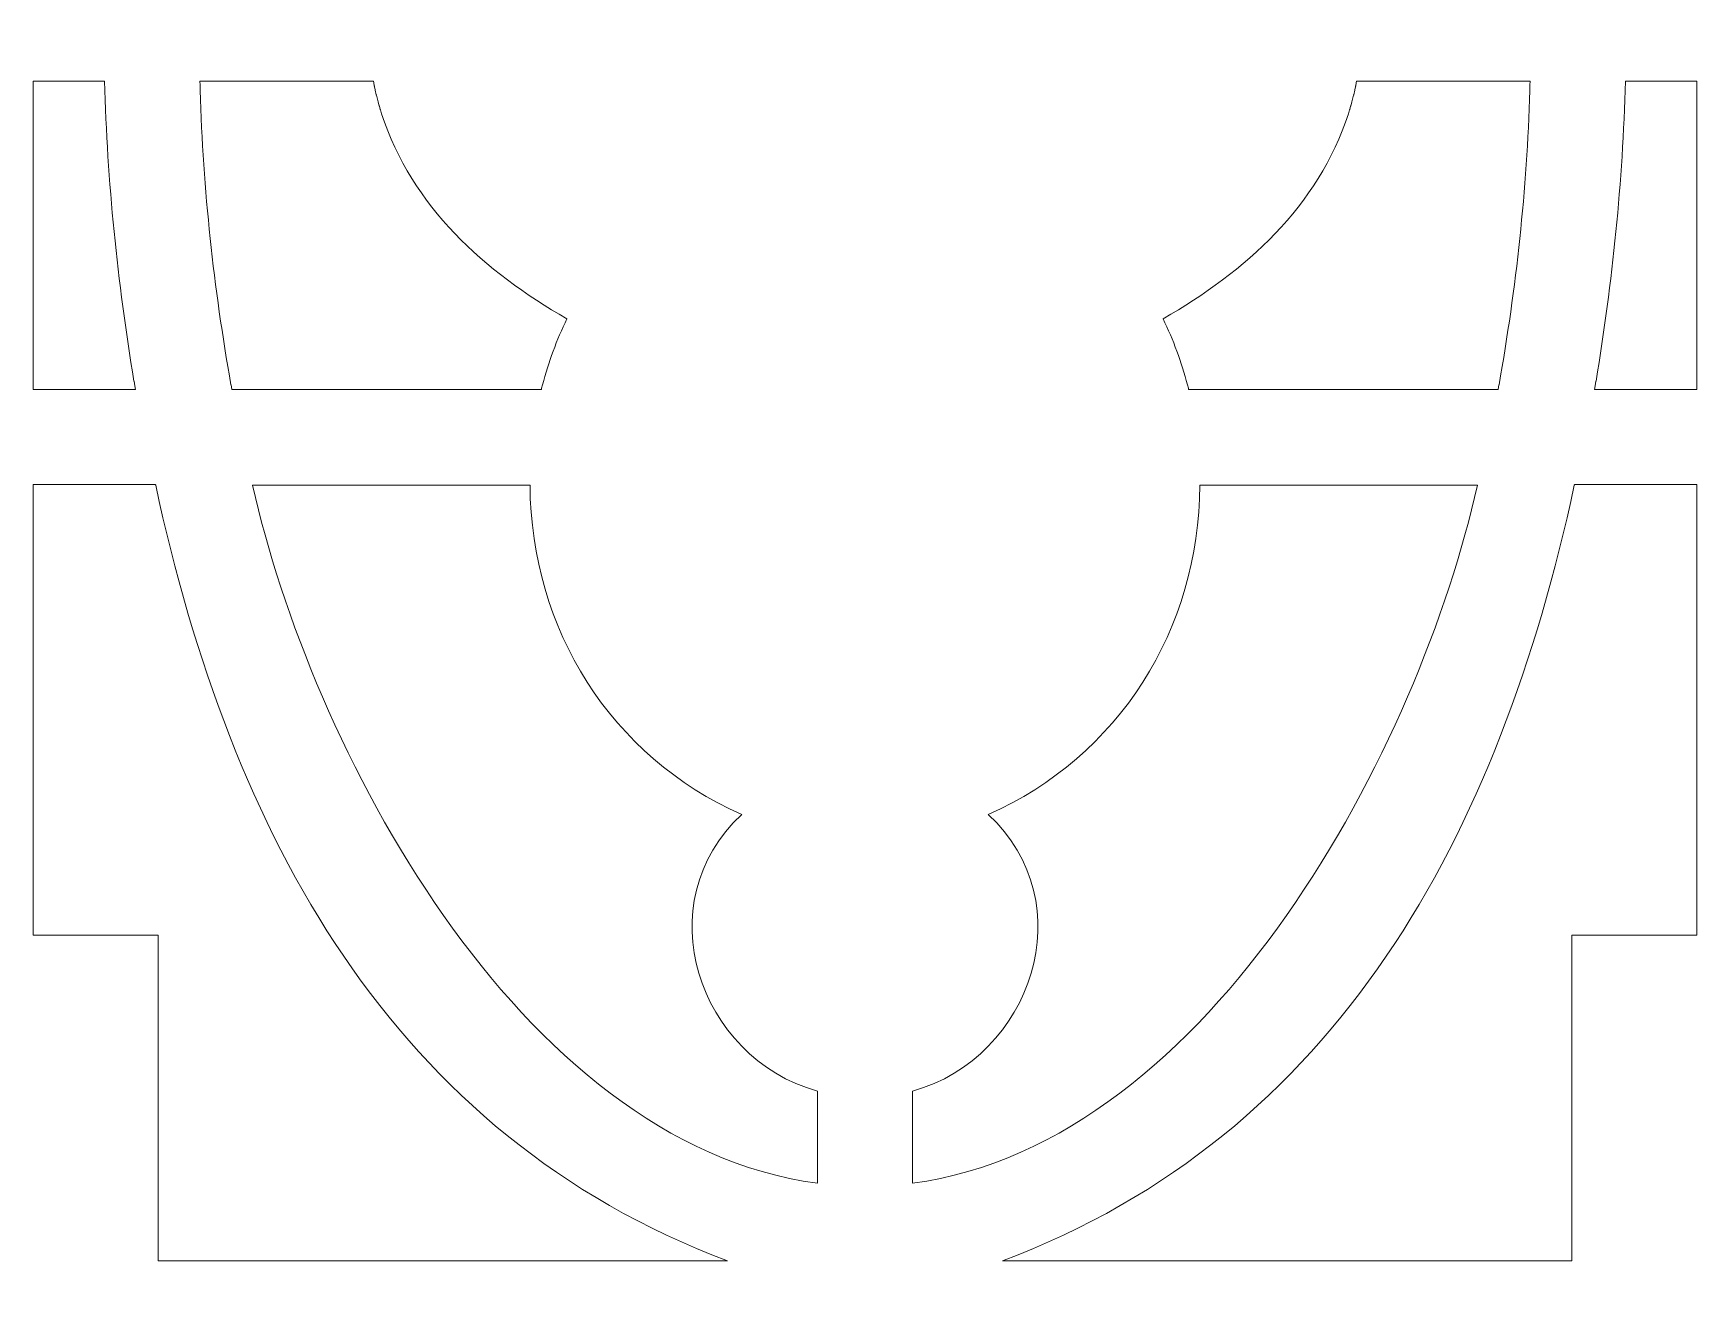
# Model space of a CAD drawing. Header units: centimetres. Extents: x -14.5 to -8.2, y -2.9 to 9.
# Drawn here: x -13.342 to -11.376, y 3.063 to 4.571 of the extents above; entities that cross this region are included whole.
import ezdxf

# ---------------------------------------------------------------- set-up
doc = ezdxf.new("R2010")
doc.units = ezdxf.units.CM
doc.header["$MEASUREMENT"] = 0
doc.layers.add('layer 1', color=7, linetype='Continuous')

msp = doc.modelspace()

# ---------------------------------------------------------------- linework, layer by layer
at = {"layer": 'layer 1', "color": 250, "lineweight": 9}
for points, knots in [([(-14.45908, 9.00076), (-14.45908, 9.00076), (-14.34683, 9.00076), (-14.34683, 9.00076), (-14.34683, 9.00076), (-14.34683, 9.00076), (-8.2929, 9.00076), (-8.2929, 9.00076), (-8.2929, 9.00076), (-8.2929, 9.00076), (-8.18065, 9.00076), (-8.18065, 9.00076), (-8.18065, 9.00076), (-8.18065, 9.00076), (-8.18065, 8.88851), (-8.18065, 8.88851), (-8.18065, 8.88851), (-8.18065, 8.88851), (-8.18065, -2.76204), (-8.18065, -2.76204), (-8.18065, -2.76204), (-8.18065, -2.76204), (-8.18065, -2.87429), (-8.18065, -2.87429), (-8.18065, -2.87429), (-8.18065, -2.87429), (-8.2929, -2.87429), (-8.2929, -2.87429), (-8.2929, -2.87429), (-8.2929, -2.87429), (-14.34683, -2.87429), (-14.34683, -2.87429), (-14.34683, -2.87429), (-14.34683, -2.87429), (-14.45908, -2.87429), (-14.45908, -2.87429), (-14.45908, -2.87429), (-14.45908, -2.87429), (-14.45908, -2.76204), (-14.45908, -2.76204), (-14.45908, -2.76204), (-14.45908, -2.76204), (-14.45908, 8.88851), (-14.45908, 8.88851), (-14.45908, 8.88851), (-14.45908, 8.88851), (-14.45908, 9.00076), (-14.45908, 9.00076)], [0, 0, 0, 0, 0.0769231, 0.0769231, 0.0769231, 0.0769231, 0.1538462, 0.1538462, 0.1538462, 0.1538462, 0.2307692, 0.2307692, 0.2307692, 0.2307692, 0.3076923, 0.3076923, 0.3076923, 0.3076923, 0.3846154, 0.3846154, 0.3846154, 0.3846154, 0.4615385, 0.4615385, 0.4615385, 0.4615385, 0.5384615, 0.5384615, 0.5384615, 0.5384615, 0.6153846, 0.6153846, 0.6153846, 0.6153846, 0.6923077, 0.6923077, 0.6923077, 0.6923077, 0.7692308, 0.7692308, 0.7692308, 0.7692308, 0.8461538, 0.8461538, 0.8461538, 0.8461538, 1, 1, 1, 1]), ([(-13.34149, 4.1497), (-13.34149, 4.1497), (-13.34149, 4.15394), (-13.34149, 4.15394), (-13.34149, 4.15394), (-13.34149, 4.15394), (-13.34149, 4.1706), (-13.34149, 4.1706), (-13.34149, 4.1706), (-13.34149, 4.1706), (-13.34149, 4.18728), (-13.34149, 4.18728), (-13.34149, 4.18728), (-13.34149, 4.18728), (-13.34149, 4.20394), (-13.34149, 4.20394), (-13.34149, 4.20394), (-13.34149, 4.20394), (-13.34149, 4.22062), (-13.34149, 4.22062), (-13.34149, 4.22062), (-13.34149, 4.22062), (-13.34149, 4.23728), (-13.34149, 4.23728), (-13.34149, 4.23728), (-13.34149, 4.23728), (-13.34149, 4.25395), (-13.34149, 4.25395), (-13.34149, 4.25395), (-13.34149, 4.25395), (-13.34149, 4.27062), (-13.34149, 4.27062), (-13.34149, 4.27062), (-13.34149, 4.27062), (-13.34149, 4.28729), (-13.34149, 4.28729), (-13.34149, 4.28729), (-13.34149, 4.28729), (-13.34149, 4.30396), (-13.34149, 4.30396), (-13.34149, 4.30396), (-13.34149, 4.30396), (-13.34149, 4.32063), (-13.34149, 4.32063), (-13.34149, 4.32063), (-13.34149, 4.32063), (-13.34149, 4.3373), (-13.34149, 4.3373), (-13.34149, 4.3373), (-13.34149, 4.3373), (-13.34149, 4.35396), (-13.34149, 4.35396), (-13.34149, 4.35396), (-13.34149, 4.35396), (-13.34149, 4.37063), (-13.34149, 4.37063), (-13.34149, 4.37063), (-13.34149, 4.37063), (-13.34149, 4.3873), (-13.34149, 4.3873), (-13.34149, 4.3873), (-13.34149, 4.3873), (-13.34149, 4.40397), (-13.34149, 4.40397), (-13.34149, 4.40397), (-13.34149, 4.40397), (-13.34149, 4.42064), (-13.34149, 4.42064), (-13.34149, 4.42064), (-13.34149, 4.42064), (-13.34149, 4.4373), (-13.34149, 4.4373), (-13.34149, 4.4373), (-13.34149, 4.4373), (-13.34149, 4.45397), (-13.34149, 4.45397), (-13.34149, 4.45397), (-13.34149, 4.45397), (-13.34149, 4.47064), (-13.34149, 4.47064), (-13.34149, 4.47064), (-13.34149, 4.47064), (-13.34149, 4.48731), (-13.34149, 4.48731), (-13.34149, 4.48731), (-13.34149, 4.48731), (-13.34149, 4.50398), (-13.34149, 4.50398), (-13.34149, 4.50398), (-13.34149, 4.50398), (-13.34149, 4.51402), (-13.34149, 4.51402), (-13.34149, 4.51402), (-13.34149, 4.51402), (-13.25719, 4.51402), (-13.25719, 4.51402), (-13.25719, 4.51402), (-13.25719, 4.51402), (-13.25719, 4.51402), (-13.25719, 4.51402), (-13.25719, 4.51402), (-13.25426, 4.39543), (-13.24196, 4.27671), (-13.22253, 4.15961), (-13.22253, 4.15961), (-13.22253, 4.15961), (-13.22252, 4.15961), (-13.22252, 4.15961), (-13.22252, 4.15961), (-13.22252, 4.15961), (-13.22251, 4.15961), (-13.22251, 4.15961), (-13.22251, 4.15961), (-13.22251, 4.15961), (-13.22249, 4.15961), (-13.22249, 4.15961), (-13.22249, 4.15961), (-13.22249, 4.15961), (-13.22155, 4.15414), (-13.22155, 4.15414), (-13.22155, 4.15414), (-13.22155, 4.15414), (-13.22154, 4.15414), (-13.22154, 4.15414), (-13.22154, 4.15414), (-13.22154, 4.15414), (-13.22153, 4.15414), (-13.22153, 4.15414), (-13.22153, 4.15414), (-13.22153, 4.15414), (-13.22152, 4.15414), (-13.22152, 4.15414), (-13.22152, 4.15414), (-13.22152, 4.15414), (-13.22077, 4.1497), (-13.22077, 4.1497), (-13.22077, 4.1497), (-13.22077, 4.1497), (-13.34149, 4.1497), (-13.34149, 4.1497)], [0, 0, 0, 0, 0.0277778, 0.0277778, 0.0277778, 0.0277778, 0.0555556, 0.0555556, 0.0555556, 0.0555556, 0.0833333, 0.0833333, 0.0833333, 0.0833333, 0.1111111, 0.1111111, 0.1111111, 0.1111111, 0.1388889, 0.1388889, 0.1388889, 0.1388889, 0.1666667, 0.1666667, 0.1666667, 0.1666667, 0.1944444, 0.1944444, 0.1944444, 0.1944444, 0.2222222, 0.2222222, 0.2222222, 0.2222222, 0.25, 0.25, 0.25, 0.25, 0.2777778, 0.2777778, 0.2777778, 0.2777778, 0.3055556, 0.3055556, 0.3055556, 0.3055556, 0.3333333, 0.3333333, 0.3333333, 0.3333333, 0.3611111, 0.3611111, 0.3611111, 0.3611111, 0.3888889, 0.3888889, 0.3888889, 0.3888889, 0.4166667, 0.4166667, 0.4166667, 0.4166667, 0.4444444, 0.4444444, 0.4444444, 0.4444444, 0.4722222, 0.4722222, 0.4722222, 0.4722222, 0.5, 0.5, 0.5, 0.5, 0.5277778, 0.5277778, 0.5277778, 0.5277778, 0.5555556, 0.5555556, 0.5555556, 0.5555556, 0.5833333, 0.5833333, 0.5833333, 0.5833333, 0.6111111, 0.6111111, 0.6111111, 0.6111111, 0.6388889, 0.6388889, 0.6388889, 0.6388889, 0.6666667, 0.6666667, 0.6666667, 0.6666667, 0.6944444, 0.6944444, 0.6944444, 0.6944444, 0.7222222, 0.7222222, 0.7222222, 0.7222222, 0.75, 0.75, 0.75, 0.75, 0.7777778, 0.7777778, 0.7777778, 0.7777778, 0.8055556, 0.8055556, 0.8055556, 0.8055556, 0.8333333, 0.8333333, 0.8333333, 0.8333333, 0.8611111, 0.8611111, 0.8611111, 0.8611111, 0.8888889, 0.8888889, 0.8888889, 0.8888889, 0.9166667, 0.9166667, 0.9166667, 0.9166667, 0.9444444, 0.9444444, 0.9444444, 0.9444444, 1, 1, 1, 1]), ([(-12.71104, 4.23325), (-12.80802, 4.2889), (-12.89442, 4.36564), (-12.92997, 4.47562), (-12.92997, 4.47562), (-12.92997, 4.47562), (-12.92999, 4.47562), (-12.92999, 4.47562), (-12.92999, 4.47562), (-12.92999, 4.47562), (-12.93038, 4.47687), (-12.93038, 4.47687), (-12.93038, 4.47687), (-12.93038, 4.47687), (-12.93039, 4.47687), (-12.93039, 4.47687), (-12.93039, 4.47687), (-12.93039, 4.47687), (-12.93134, 4.47999), (-12.93134, 4.47999), (-12.93134, 4.47999), (-12.93134, 4.47999), (-12.93135, 4.47999), (-12.93135, 4.47999), (-12.93135, 4.47999), (-12.93135, 4.47999), (-12.93152, 4.48058), (-12.93152, 4.48058), (-12.93152, 4.48058), (-12.93152, 4.48058), (-12.93153, 4.48058), (-12.93153, 4.48058), (-12.93153, 4.48058), (-12.93153, 4.48058), (-12.93154, 4.48065), (-12.93154, 4.48065), (-12.93154, 4.48065), (-12.93154, 4.48065), (-12.93155, 4.48065), (-12.93155, 4.48065), (-12.93155, 4.48065), (-12.93155, 4.48065), (-12.93263, 4.48438), (-12.93263, 4.48438), (-12.93263, 4.48438), (-12.93263, 4.48438), (-12.93264, 4.48438), (-12.93264, 4.48438), (-12.93264, 4.48438), (-12.93264, 4.48438), (-12.93279, 4.48492), (-12.93279, 4.48492), (-12.93279, 4.48492), (-12.93279, 4.48492), (-12.9328, 4.48492), (-12.9328, 4.48492), (-12.9328, 4.48492), (-12.9328, 4.48492), (-12.93394, 4.48906), (-12.93394, 4.48906), (-12.93394, 4.48906), (-12.93394, 4.48906), (-12.93396, 4.48906), (-12.93396, 4.48906), (-12.93396, 4.48906), (-12.93396, 4.48906), (-12.93407, 4.48955), (-12.93407, 4.48955), (-12.93407, 4.48955), (-12.93407, 4.48955), (-12.93408, 4.48955), (-12.93408, 4.48955), (-12.93408, 4.48955), (-12.93408, 4.48955), (-12.9353, 4.49424), (-12.9353, 4.49424), (-12.9353, 4.49424), (-12.9353, 4.49424), (-12.93531, 4.49424), (-12.93531, 4.49424), (-12.93531, 4.49424), (-12.93531, 4.49424), (-12.93532, 4.49432), (-12.93532, 4.49432), (-12.93532, 4.49432), (-12.93532, 4.49432), (-12.93533, 4.49432), (-12.93533, 4.49432), (-12.93533, 4.49432), (-12.93533, 4.49432), (-12.93608, 4.4974), (-12.93608, 4.4974), (-12.93608, 4.4974), (-12.93608, 4.4974), (-12.93611, 4.4974), (-12.93611, 4.4974), (-12.93611, 4.4974), (-12.93611, 4.4974), (-12.93622, 4.49798), (-12.93622, 4.49798), (-12.93622, 4.49798), (-12.93622, 4.49798), (-12.93623, 4.49798), (-12.93623, 4.49798), (-12.93623, 4.49798), (-12.93623, 4.49798), (-12.93746, 4.50329), (-12.93746, 4.50329), (-12.93746, 4.50329), (-12.93746, 4.50329), (-12.93747, 4.50329), (-12.93747, 4.50329), (-12.93747, 4.50329), (-12.93747, 4.50329), (-12.93759, 4.50387), (-12.93759, 4.50387), (-12.93759, 4.50387), (-12.93759, 4.50387), (-12.93761, 4.50387), (-12.93761, 4.50387), (-12.93761, 4.50387), (-12.93761, 4.50387), (-12.93833, 4.50739), (-12.93833, 4.50739), (-12.93833, 4.50739), (-12.93833, 4.50739), (-12.93835, 4.50739), (-12.93835, 4.50739), (-12.93835, 4.50739), (-12.93835, 4.50739), (-12.93845, 4.50796), (-12.93845, 4.50796), (-12.93845, 4.50796), (-12.93845, 4.50796), (-12.93846, 4.50796), (-12.93846, 4.50796), (-12.93846, 4.50796), (-12.93846, 4.50796), (-12.9386, 4.50864), (-12.9386, 4.50864), (-12.9386, 4.50864), (-12.9386, 4.50864), (-12.93861, 4.50864), (-12.93861, 4.50864), (-12.93861, 4.50864), (-12.93861, 4.50864), (-12.93927, 4.51209), (-12.93927, 4.51209), (-12.93927, 4.51209), (-12.93927, 4.51209), (-12.93928, 4.51209), (-12.93928, 4.51209), (-12.93928, 4.51209), (-12.93928, 4.51209), (-12.93966, 4.51402), (-12.93966, 4.51402), (-12.93966, 4.51402), (-12.93966, 4.51402), (-12.93967, 4.51402), (-12.93967, 4.51402), (-12.93967, 4.51402), (-12.93967, 4.51402), (-12.93968, 4.51402), (-12.93968, 4.51402), (-12.93968, 4.51402), (-12.93968, 4.51402), (-13.14459, 4.51402), (-13.14459, 4.51402), (-13.14459, 4.51402), (-13.14459, 4.51402), (-13.14446, 4.50912), (-13.14446, 4.50912), (-13.14446, 4.50912), (-13.14446, 4.50912), (-13.14446, 4.50912), (-13.14446, 4.50912), (-13.14446, 4.50912), (-13.14446, 4.50912), (-13.14444, 4.50912), (-13.14444, 4.50912), (-13.14444, 4.50912), (-13.14444, 4.50912), (-13.14444, 4.5091), (-13.14444, 4.5091), (-13.14444, 4.5091), (-13.14444, 4.5091), (-13.14431, 4.50317), (-13.14431, 4.50317), (-13.14431, 4.50317), (-13.14431, 4.50317), (-13.1443, 4.50317), (-13.1443, 4.50317), (-13.1443, 4.50317), (-13.1443, 4.50317), (-13.14429, 4.50317), (-13.14429, 4.50317), (-13.14429, 4.50317), (-13.14429, 4.50317), (-13.14429, 4.50315), (-13.14429, 4.50315), (-13.14429, 4.50315), (-13.14096, 4.38625), (-13.12824, 4.26959), (-13.10791, 4.15515), (-13.10791, 4.15515), (-13.10791, 4.15515), (-13.1079, 4.15515), (-13.1079, 4.15515), (-13.1079, 4.15515), (-13.1079, 4.15515), (-13.1079, 4.15515), (-13.1079, 4.15515), (-13.1079, 4.15515), (-13.1079, 4.15515), (-13.10788, 4.15515), (-13.10788, 4.15515), (-13.10788, 4.15515), (-13.10788, 4.15515), (-13.10693, 4.1497), (-13.10693, 4.1497), (-13.10693, 4.1497), (-13.10693, 4.1497), (-13.10691, 4.1497), (-13.10691, 4.1497), (-13.10691, 4.1497), (-13.10691, 4.1497), (-13.1069, 4.1497), (-13.1069, 4.1497), (-13.1069, 4.1497), (-13.1069, 4.1497), (-13.10689, 4.1497), (-13.10689, 4.1497), (-13.10689, 4.1497), (-13.10689, 4.1497), (-12.74124, 4.1497), (-12.74124, 4.1497), (-12.74124, 4.1497), (-12.74124, 4.1497), (-12.74123, 4.1497), (-12.74123, 4.1497), (-12.74123, 4.1497), (-12.74123, 4.1497), (-12.74087, 4.15108), (-12.74087, 4.15108), (-12.74087, 4.15108), (-12.74087, 4.15108), (-12.74085, 4.15108), (-12.74085, 4.15108), (-12.74085, 4.15108), (-12.74085, 4.15108), (-12.74053, 4.15245), (-12.74053, 4.15245), (-12.74053, 4.15245), (-12.74053, 4.15245), (-12.74052, 4.15245), (-12.74052, 4.15245), (-12.74052, 4.15245), (-12.74052, 4.15245), (-12.74017, 4.15383), (-12.74017, 4.15383), (-12.74017, 4.15383), (-12.74017, 4.15383), (-12.74015, 4.15383), (-12.74015, 4.15383), (-12.74015, 4.15383), (-12.74015, 4.15383), (-12.73982, 4.15517), (-12.73982, 4.15517), (-12.73982, 4.15517), (-12.73982, 4.15517), (-12.73981, 4.15517), (-12.73981, 4.15517), (-12.73981, 4.15517), (-12.73285, 4.18193), (-12.72303, 4.20826), (-12.71104, 4.23325)], [0, 0, 0, 0, 0.0142857, 0.0142857, 0.0142857, 0.0142857, 0.0285714, 0.0285714, 0.0285714, 0.0285714, 0.0428571, 0.0428571, 0.0428571, 0.0428571, 0.0571429, 0.0571429, 0.0571429, 0.0571429, 0.0714286, 0.0714286, 0.0714286, 0.0714286, 0.0857143, 0.0857143, 0.0857143, 0.0857143, 0.1, 0.1, 0.1, 0.1, 0.1142857, 0.1142857, 0.1142857, 0.1142857, 0.1285714, 0.1285714, 0.1285714, 0.1285714, 0.1428571, 0.1428571, 0.1428571, 0.1428571, 0.1571429, 0.1571429, 0.1571429, 0.1571429, 0.1714286, 0.1714286, 0.1714286, 0.1714286, 0.1857143, 0.1857143, 0.1857143, 0.1857143, 0.2, 0.2, 0.2, 0.2, 0.2142857, 0.2142857, 0.2142857, 0.2142857, 0.2285714, 0.2285714, 0.2285714, 0.2285714, 0.2428571, 0.2428571, 0.2428571, 0.2428571, 0.2571429, 0.2571429, 0.2571429, 0.2571429, 0.2714286, 0.2714286, 0.2714286, 0.2714286, 0.2857143, 0.2857143, 0.2857143, 0.2857143, 0.3, 0.3, 0.3, 0.3, 0.3142857, 0.3142857, 0.3142857, 0.3142857, 0.3285714, 0.3285714, 0.3285714, 0.3285714, 0.3428571, 0.3428571, 0.3428571, 0.3428571, 0.3571429, 0.3571429, 0.3571429, 0.3571429, 0.3714286, 0.3714286, 0.3714286, 0.3714286, 0.3857143, 0.3857143, 0.3857143, 0.3857143, 0.4, 0.4, 0.4, 0.4, 0.4142857, 0.4142857, 0.4142857, 0.4142857, 0.4285714, 0.4285714, 0.4285714, 0.4285714, 0.4428571, 0.4428571, 0.4428571, 0.4428571, 0.4571429, 0.4571429, 0.4571429, 0.4571429, 0.4714286, 0.4714286, 0.4714286, 0.4714286, 0.4857143, 0.4857143, 0.4857143, 0.4857143, 0.5, 0.5, 0.5, 0.5, 0.5142857, 0.5142857, 0.5142857, 0.5142857, 0.5285714, 0.5285714, 0.5285714, 0.5285714, 0.5428571, 0.5428571, 0.5428571, 0.5428571, 0.5571429, 0.5571429, 0.5571429, 0.5571429, 0.5714286, 0.5714286, 0.5714286, 0.5714286, 0.5857143, 0.5857143, 0.5857143, 0.5857143, 0.6, 0.6, 0.6, 0.6, 0.6142857, 0.6142857, 0.6142857, 0.6142857, 0.6285714, 0.6285714, 0.6285714, 0.6285714, 0.6428571, 0.6428571, 0.6428571, 0.6428571, 0.6571429, 0.6571429, 0.6571429, 0.6571429, 0.6714286, 0.6714286, 0.6714286, 0.6714286, 0.6857143, 0.6857143, 0.6857143, 0.6857143, 0.7, 0.7, 0.7, 0.7, 0.7142857, 0.7142857, 0.7142857, 0.7142857, 0.7285714, 0.7285714, 0.7285714, 0.7285714, 0.7428571, 0.7428571, 0.7428571, 0.7428571, 0.7571429, 0.7571429, 0.7571429, 0.7571429, 0.7714286, 0.7714286, 0.7714286, 0.7714286, 0.7857143, 0.7857143, 0.7857143, 0.7857143, 0.8, 0.8, 0.8, 0.8, 0.8142857, 0.8142857, 0.8142857, 0.8142857, 0.8285714, 0.8285714, 0.8285714, 0.8285714, 0.8428571, 0.8428571, 0.8428571, 0.8428571, 0.8571429, 0.8571429, 0.8571429, 0.8571429, 0.8714286, 0.8714286, 0.8714286, 0.8714286, 0.8857143, 0.8857143, 0.8857143, 0.8857143, 0.9, 0.9, 0.9, 0.9, 0.9142857, 0.9142857, 0.9142857, 0.9142857, 0.9285714, 0.9285714, 0.9285714, 0.9285714, 0.9428571, 0.9428571, 0.9428571, 0.9428571, 0.9571429, 0.9571429, 0.9571429, 0.9571429, 0.9714286, 0.9714286, 0.9714286, 0.9714286, 1, 1, 1, 1]), ([(-12.0066, 4.23325), (-11.9096, 4.2889), (-11.82321, 4.36564), (-11.78766, 4.47562), (-11.78766, 4.47562), (-11.78766, 4.47562), (-11.78765, 4.47562), (-11.78765, 4.47562), (-11.78765, 4.47562), (-11.78765, 4.47562), (-11.78724, 4.47687), (-11.78724, 4.47687), (-11.78724, 4.47687), (-11.78724, 4.47687), (-11.78723, 4.47687), (-11.78723, 4.47687), (-11.78723, 4.47687), (-11.78723, 4.47687), (-11.7863, 4.47999), (-11.7863, 4.47999), (-11.7863, 4.47999), (-11.7863, 4.47999), (-11.78628, 4.47999), (-11.78628, 4.47999), (-11.78628, 4.47999), (-11.78628, 4.47999), (-11.78611, 4.48058), (-11.78611, 4.48058), (-11.78611, 4.48058), (-11.78611, 4.48058), (-11.7861, 4.48058), (-11.7861, 4.48058), (-11.7861, 4.48058), (-11.7861, 4.48058), (-11.78609, 4.48065), (-11.78609, 4.48065), (-11.78609, 4.48065), (-11.78609, 4.48065), (-11.78608, 4.48065), (-11.78608, 4.48065), (-11.78608, 4.48065), (-11.78608, 4.48065), (-11.785, 4.48438), (-11.785, 4.48438), (-11.785, 4.48438), (-11.785, 4.48438), (-11.78499, 4.48438), (-11.78499, 4.48438), (-11.78499, 4.48438), (-11.78499, 4.48438), (-11.78485, 4.48492), (-11.78485, 4.48492), (-11.78485, 4.48492), (-11.78485, 4.48492), (-11.78484, 4.48492), (-11.78484, 4.48492), (-11.78484, 4.48492), (-11.78484, 4.48492), (-11.78369, 4.48906), (-11.78369, 4.48906), (-11.78369, 4.48906), (-11.78369, 4.48906), (-11.78368, 4.48906), (-11.78368, 4.48906), (-11.78368, 4.48906), (-11.78368, 4.48906), (-11.78356, 4.48955), (-11.78356, 4.48955), (-11.78356, 4.48955), (-11.78356, 4.48955), (-11.78356, 4.48955), (-11.78356, 4.48955), (-11.78356, 4.48955), (-11.78356, 4.48955), (-11.78233, 4.49424), (-11.78233, 4.49424), (-11.78233, 4.49424), (-11.78233, 4.49424), (-11.78231, 4.49424), (-11.78231, 4.49424), (-11.78231, 4.49424), (-11.78231, 4.49424), (-11.78231, 4.49432), (-11.78231, 4.49432), (-11.78231, 4.49432), (-11.78231, 4.49432), (-11.7823, 4.49432), (-11.7823, 4.49432), (-11.7823, 4.49432), (-11.7823, 4.49432), (-11.78154, 4.4974), (-11.78154, 4.4974), (-11.78154, 4.4974), (-11.78154, 4.4974), (-11.78154, 4.4974), (-11.78154, 4.4974), (-11.78154, 4.4974), (-11.78154, 4.4974), (-11.78141, 4.49798), (-11.78141, 4.49798), (-11.78141, 4.49798), (-11.78141, 4.49798), (-11.7814, 4.49798), (-11.7814, 4.49798), (-11.7814, 4.49798), (-11.7814, 4.49798), (-11.78018, 4.50329), (-11.78018, 4.50329), (-11.78018, 4.50329), (-11.78018, 4.50329), (-11.78017, 4.50329), (-11.78017, 4.50329), (-11.78017, 4.50329), (-11.78017, 4.50329), (-11.78004, 4.50387), (-11.78004, 4.50387), (-11.78004, 4.50387), (-11.78004, 4.50387), (-11.78003, 4.50387), (-11.78003, 4.50387), (-11.78003, 4.50387), (-11.78003, 4.50387), (-11.7793, 4.50739), (-11.7793, 4.50739), (-11.7793, 4.50739), (-11.7793, 4.50739), (-11.7793, 4.50739), (-11.7793, 4.50739), (-11.7793, 4.50739), (-11.7793, 4.50739), (-11.77919, 4.50796), (-11.77919, 4.50796), (-11.77919, 4.50796), (-11.77919, 4.50796), (-11.77918, 4.50796), (-11.77918, 4.50796), (-11.77918, 4.50796), (-11.77918, 4.50796), (-11.77904, 4.50864), (-11.77904, 4.50864), (-11.77904, 4.50864), (-11.77904, 4.50864), (-11.77904, 4.50864), (-11.77904, 4.50864), (-11.77904, 4.50864), (-11.77904, 4.50864), (-11.77835, 4.51209), (-11.77835, 4.51209), (-11.77835, 4.51209), (-11.77835, 4.51209), (-11.77834, 4.51209), (-11.77834, 4.51209), (-11.77834, 4.51209), (-11.77834, 4.51209), (-11.77798, 4.51402), (-11.77798, 4.51402), (-11.77798, 4.51402), (-11.77798, 4.51402), (-11.77796, 4.51402), (-11.77796, 4.51402), (-11.77796, 4.51402), (-11.77796, 4.51402), (-11.77795, 4.51402), (-11.77795, 4.51402), (-11.77795, 4.51402), (-11.77795, 4.51402), (-11.57305, 4.51402), (-11.57305, 4.51402), (-11.57305, 4.51402), (-11.57305, 4.51402), (-11.57317, 4.50912), (-11.57317, 4.50912), (-11.57317, 4.50912), (-11.57317, 4.50912), (-11.57319, 4.50912), (-11.57319, 4.50912), (-11.57319, 4.50912), (-11.57319, 4.50912), (-11.57319, 4.50912), (-11.57319, 4.50912), (-11.57319, 4.50912), (-11.57319, 4.50912), (-11.57319, 4.5091), (-11.57319, 4.5091), (-11.57319, 4.5091), (-11.57319, 4.5091), (-11.57333, 4.50317), (-11.57333, 4.50317), (-11.57333, 4.50317), (-11.57333, 4.50317), (-11.57334, 4.50317), (-11.57334, 4.50317), (-11.57334, 4.50317), (-11.57334, 4.50317), (-11.57335, 4.50317), (-11.57335, 4.50317), (-11.57335, 4.50317), (-11.57335, 4.50317), (-11.57335, 4.50315), (-11.57335, 4.50315), (-11.57335, 4.50315), (-11.57668, 4.38625), (-11.58939, 4.26959), (-11.60972, 4.15515), (-11.60972, 4.15515), (-11.60972, 4.15515), (-11.60973, 4.15515), (-11.60973, 4.15515), (-11.60973, 4.15515), (-11.60973, 4.15515), (-11.60975, 4.15515), (-11.60975, 4.15515), (-11.60975, 4.15515), (-11.60975, 4.15515), (-11.60975, 4.15515), (-11.60975, 4.15515), (-11.60975, 4.15515), (-11.60975, 4.15515), (-11.61071, 4.1497), (-11.61071, 4.1497), (-11.61071, 4.1497), (-11.61071, 4.1497), (-11.61071, 4.1497), (-11.61071, 4.1497), (-11.61071, 4.1497), (-11.61071, 4.1497), (-11.61074, 4.1497), (-11.61074, 4.1497), (-11.61074, 4.1497), (-11.61074, 4.1497), (-11.61074, 4.1497), (-11.61074, 4.1497), (-11.61074, 4.1497), (-11.61074, 4.1497), (-11.97639, 4.1497), (-11.97639, 4.1497), (-11.97639, 4.1497), (-11.97639, 4.1497), (-11.97641, 4.1497), (-11.97641, 4.1497), (-11.97641, 4.1497), (-11.97641, 4.1497), (-11.97676, 4.15108), (-11.97676, 4.15108), (-11.97676, 4.15108), (-11.97676, 4.15108), (-11.97677, 4.15108), (-11.97677, 4.15108), (-11.97677, 4.15108), (-11.97677, 4.15108), (-11.97709, 4.15245), (-11.97709, 4.15245), (-11.97709, 4.15245), (-11.97709, 4.15245), (-11.97712, 4.15245), (-11.97712, 4.15245), (-11.97712, 4.15245), (-11.97712, 4.15245), (-11.97747, 4.15383), (-11.97747, 4.15383), (-11.97747, 4.15383), (-11.97747, 4.15383), (-11.97748, 4.15383), (-11.97748, 4.15383), (-11.97748, 4.15383), (-11.97748, 4.15383), (-11.9778, 4.15517), (-11.9778, 4.15517), (-11.9778, 4.15517), (-11.9778, 4.15517), (-11.97782, 4.15517), (-11.97782, 4.15517), (-11.97782, 4.15517), (-11.98477, 4.18193), (-11.9946, 4.20826), (-12.0066, 4.23325)], [0, 0, 0, 0, 0.0142857, 0.0142857, 0.0142857, 0.0142857, 0.0285714, 0.0285714, 0.0285714, 0.0285714, 0.0428571, 0.0428571, 0.0428571, 0.0428571, 0.0571429, 0.0571429, 0.0571429, 0.0571429, 0.0714286, 0.0714286, 0.0714286, 0.0714286, 0.0857143, 0.0857143, 0.0857143, 0.0857143, 0.1, 0.1, 0.1, 0.1, 0.1142857, 0.1142857, 0.1142857, 0.1142857, 0.1285714, 0.1285714, 0.1285714, 0.1285714, 0.1428571, 0.1428571, 0.1428571, 0.1428571, 0.1571429, 0.1571429, 0.1571429, 0.1571429, 0.1714286, 0.1714286, 0.1714286, 0.1714286, 0.1857143, 0.1857143, 0.1857143, 0.1857143, 0.2, 0.2, 0.2, 0.2, 0.2142857, 0.2142857, 0.2142857, 0.2142857, 0.2285714, 0.2285714, 0.2285714, 0.2285714, 0.2428571, 0.2428571, 0.2428571, 0.2428571, 0.2571429, 0.2571429, 0.2571429, 0.2571429, 0.2714286, 0.2714286, 0.2714286, 0.2714286, 0.2857143, 0.2857143, 0.2857143, 0.2857143, 0.3, 0.3, 0.3, 0.3, 0.3142857, 0.3142857, 0.3142857, 0.3142857, 0.3285714, 0.3285714, 0.3285714, 0.3285714, 0.3428571, 0.3428571, 0.3428571, 0.3428571, 0.3571429, 0.3571429, 0.3571429, 0.3571429, 0.3714286, 0.3714286, 0.3714286, 0.3714286, 0.3857143, 0.3857143, 0.3857143, 0.3857143, 0.4, 0.4, 0.4, 0.4, 0.4142857, 0.4142857, 0.4142857, 0.4142857, 0.4285714, 0.4285714, 0.4285714, 0.4285714, 0.4428571, 0.4428571, 0.4428571, 0.4428571, 0.4571429, 0.4571429, 0.4571429, 0.4571429, 0.4714286, 0.4714286, 0.4714286, 0.4714286, 0.4857143, 0.4857143, 0.4857143, 0.4857143, 0.5, 0.5, 0.5, 0.5, 0.5142857, 0.5142857, 0.5142857, 0.5142857, 0.5285714, 0.5285714, 0.5285714, 0.5285714, 0.5428571, 0.5428571, 0.5428571, 0.5428571, 0.5571429, 0.5571429, 0.5571429, 0.5571429, 0.5714286, 0.5714286, 0.5714286, 0.5714286, 0.5857143, 0.5857143, 0.5857143, 0.5857143, 0.6, 0.6, 0.6, 0.6, 0.6142857, 0.6142857, 0.6142857, 0.6142857, 0.6285714, 0.6285714, 0.6285714, 0.6285714, 0.6428571, 0.6428571, 0.6428571, 0.6428571, 0.6571429, 0.6571429, 0.6571429, 0.6571429, 0.6714286, 0.6714286, 0.6714286, 0.6714286, 0.6857143, 0.6857143, 0.6857143, 0.6857143, 0.7, 0.7, 0.7, 0.7, 0.7142857, 0.7142857, 0.7142857, 0.7142857, 0.7285714, 0.7285714, 0.7285714, 0.7285714, 0.7428571, 0.7428571, 0.7428571, 0.7428571, 0.7571429, 0.7571429, 0.7571429, 0.7571429, 0.7714286, 0.7714286, 0.7714286, 0.7714286, 0.7857143, 0.7857143, 0.7857143, 0.7857143, 0.8, 0.8, 0.8, 0.8, 0.8142857, 0.8142857, 0.8142857, 0.8142857, 0.8285714, 0.8285714, 0.8285714, 0.8285714, 0.8428571, 0.8428571, 0.8428571, 0.8428571, 0.8571429, 0.8571429, 0.8571429, 0.8571429, 0.8714286, 0.8714286, 0.8714286, 0.8714286, 0.8857143, 0.8857143, 0.8857143, 0.8857143, 0.9, 0.9, 0.9, 0.9, 0.9142857, 0.9142857, 0.9142857, 0.9142857, 0.9285714, 0.9285714, 0.9285714, 0.9285714, 0.9428571, 0.9428571, 0.9428571, 0.9428571, 0.9571429, 0.9571429, 0.9571429, 0.9571429, 0.9714286, 0.9714286, 0.9714286, 0.9714286, 1, 1, 1, 1]), ([(-11.46045, 4.51402), (-11.46045, 4.51402), (-11.46044, 4.51402), (-11.46044, 4.51402), (-11.46044, 4.51402), (-11.46044, 4.51402), (-11.37614, 4.51402), (-11.37614, 4.51402), (-11.37614, 4.51402), (-11.37614, 4.51402), (-11.37614, 4.1497), (-11.37614, 4.1497), (-11.37614, 4.1497), (-11.37614, 4.1497), (-11.49687, 4.1497), (-11.49687, 4.1497), (-11.49687, 4.1497), (-11.49687, 4.1497), (-11.49612, 4.15414), (-11.49612, 4.15414), (-11.49612, 4.15414), (-11.49612, 4.15414), (-11.4961, 4.15414), (-11.4961, 4.15414), (-11.4961, 4.15414), (-11.4961, 4.15414), (-11.4961, 4.15414), (-11.4961, 4.15414), (-11.4961, 4.15414), (-11.4961, 4.15414), (-11.49609, 4.15414), (-11.49609, 4.15414), (-11.49609, 4.15414), (-11.49609, 4.15414), (-11.49514, 4.15961), (-11.49514, 4.15961), (-11.49514, 4.15961), (-11.49514, 4.15961), (-11.49513, 4.15961), (-11.49513, 4.15961), (-11.49513, 4.15961), (-11.49513, 4.15961), (-11.49512, 4.15961), (-11.49512, 4.15961), (-11.49512, 4.15961), (-11.49512, 4.15961), (-11.4951, 4.15961), (-11.4951, 4.15961), (-11.4951, 4.15961), (-11.47567, 4.27671), (-11.46337, 4.39543), (-11.46045, 4.51402)], [0, 0, 0, 0, 0.0714286, 0.0714286, 0.0714286, 0.0714286, 0.1428571, 0.1428571, 0.1428571, 0.1428571, 0.2142857, 0.2142857, 0.2142857, 0.2142857, 0.2857143, 0.2857143, 0.2857143, 0.2857143, 0.3571429, 0.3571429, 0.3571429, 0.3571429, 0.4285714, 0.4285714, 0.4285714, 0.4285714, 0.5, 0.5, 0.5, 0.5, 0.5714286, 0.5714286, 0.5714286, 0.5714286, 0.6428571, 0.6428571, 0.6428571, 0.6428571, 0.7142857, 0.7142857, 0.7142857, 0.7142857, 0.7857143, 0.7857143, 0.7857143, 0.7857143, 0.8571429, 0.8571429, 0.8571429, 0.8571429, 1, 1, 1, 1]), ([(-12.52118, 3.1199), (-12.52118, 3.1199), (-13.19389, 3.1199), (-13.19389, 3.1199), (-13.19389, 3.1199), (-13.19389, 3.1199), (-13.19389, 3.50381), (-13.19389, 3.50381), (-13.19389, 3.50381), (-13.19389, 3.50381), (-13.19392, 3.50381), (-13.19392, 3.50381), (-13.19392, 3.50381), (-13.19392, 3.50381), (-13.19392, 3.50485), (-13.19392, 3.50485), (-13.19392, 3.50485), (-13.19392, 3.50485), (-13.19985, 3.50485), (-13.19985, 3.50485), (-13.19985, 3.50485), (-13.19985, 3.50485), (-13.20022, 3.50485), (-13.20022, 3.50485), (-13.20022, 3.50485), (-13.20022, 3.50485), (-13.20615, 3.50485), (-13.20615, 3.50485), (-13.20615, 3.50485), (-13.20615, 3.50485), (-13.20649, 3.50484), (-13.20649, 3.50484), (-13.20649, 3.50484), (-13.20649, 3.50484), (-13.21241, 3.50485), (-13.21241, 3.50485), (-13.21241, 3.50485), (-13.21241, 3.50485), (-13.21279, 3.50485), (-13.21279, 3.50485), (-13.21279, 3.50485), (-13.21279, 3.50485), (-13.21872, 3.50485), (-13.21872, 3.50485), (-13.21872, 3.50485), (-13.21872, 3.50485), (-13.21903, 3.50485), (-13.21903, 3.50485), (-13.21903, 3.50485), (-13.21903, 3.50485), (-13.22498, 3.50485), (-13.22498, 3.50485), (-13.22498, 3.50485), (-13.22498, 3.50485), (-13.22534, 3.50485), (-13.22534, 3.50485), (-13.22534, 3.50485), (-13.22534, 3.50485), (-13.23128, 3.50485), (-13.23128, 3.50485), (-13.23128, 3.50485), (-13.23128, 3.50485), (-13.2316, 3.50485), (-13.2316, 3.50485), (-13.2316, 3.50485), (-13.2316, 3.50485), (-13.23754, 3.50485), (-13.23754, 3.50485), (-13.23754, 3.50485), (-13.23754, 3.50485), (-13.2379, 3.50486), (-13.2379, 3.50486), (-13.2379, 3.50486), (-13.2379, 3.50486), (-13.24383, 3.50485), (-13.24383, 3.50485), (-13.24383, 3.50485), (-13.24383, 3.50485), (-13.24416, 3.50485), (-13.24416, 3.50485), (-13.24416, 3.50485), (-13.24416, 3.50485), (-13.2501, 3.50485), (-13.2501, 3.50485), (-13.2501, 3.50485), (-13.2501, 3.50485), (-13.25045, 3.50485), (-13.25045, 3.50485), (-13.25045, 3.50485), (-13.25045, 3.50485), (-13.25639, 3.50485), (-13.25639, 3.50485), (-13.25639, 3.50485), (-13.25639, 3.50485), (-13.25671, 3.50485), (-13.25671, 3.50485), (-13.25671, 3.50485), (-13.25671, 3.50485), (-13.26266, 3.50485), (-13.26266, 3.50485), (-13.26266, 3.50485), (-13.26266, 3.50485), (-13.26302, 3.50485), (-13.26302, 3.50485), (-13.26302, 3.50485), (-13.26302, 3.50485), (-13.26895, 3.50485), (-13.26895, 3.50485), (-13.26895, 3.50485), (-13.26895, 3.50485), (-13.26928, 3.50484), (-13.26928, 3.50484), (-13.26928, 3.50484), (-13.26928, 3.50484), (-13.27521, 3.50485), (-13.27521, 3.50485), (-13.27521, 3.50485), (-13.27521, 3.50485), (-13.27558, 3.50485), (-13.27558, 3.50485), (-13.27558, 3.50485), (-13.27558, 3.50485), (-13.28152, 3.50485), (-13.28152, 3.50485), (-13.28152, 3.50485), (-13.28152, 3.50485), (-13.28183, 3.50485), (-13.28183, 3.50485), (-13.28183, 3.50485), (-13.28183, 3.50485), (-13.28778, 3.50485), (-13.28778, 3.50485), (-13.28778, 3.50485), (-13.28778, 3.50485), (-13.2881, 3.50485), (-13.2881, 3.50485), (-13.2881, 3.50485), (-13.2881, 3.50485), (-13.29405, 3.50485), (-13.29405, 3.50485), (-13.29405, 3.50485), (-13.29405, 3.50485), (-13.29437, 3.50485), (-13.29437, 3.50485), (-13.29437, 3.50485), (-13.29437, 3.50485), (-13.30031, 3.50485), (-13.30031, 3.50485), (-13.30031, 3.50485), (-13.30031, 3.50485), (-13.30066, 3.50485), (-13.30066, 3.50485), (-13.30066, 3.50485), (-13.30066, 3.50485), (-13.3066, 3.50485), (-13.3066, 3.50485), (-13.3066, 3.50485), (-13.3066, 3.50485), (-13.30693, 3.50485), (-13.30693, 3.50485), (-13.30693, 3.50485), (-13.30693, 3.50485), (-13.31286, 3.50485), (-13.31286, 3.50485), (-13.31286, 3.50485), (-13.31286, 3.50485), (-13.31322, 3.50485), (-13.31322, 3.50485), (-13.31322, 3.50485), (-13.31322, 3.50485), (-13.31916, 3.50485), (-13.31916, 3.50485), (-13.31916, 3.50485), (-13.31916, 3.50485), (-13.31948, 3.50485), (-13.31948, 3.50485), (-13.31948, 3.50485), (-13.31948, 3.50485), (-13.32543, 3.50485), (-13.32543, 3.50485), (-13.32543, 3.50485), (-13.32543, 3.50485), (-13.32579, 3.50484), (-13.32579, 3.50484), (-13.32579, 3.50484), (-13.32579, 3.50484), (-13.33173, 3.50485), (-13.33173, 3.50485), (-13.33173, 3.50485), (-13.33173, 3.50485), (-13.33205, 3.50485), (-13.33205, 3.50485), (-13.33205, 3.50485), (-13.33205, 3.50485), (-13.33798, 3.50485), (-13.33798, 3.50485), (-13.33798, 3.50485), (-13.33798, 3.50485), (-13.33835, 3.50485), (-13.33835, 3.50485), (-13.33835, 3.50485), (-13.33835, 3.50485), (-13.34149, 3.50485), (-13.34149, 3.50485), (-13.34149, 3.50485), (-13.34149, 3.50485), (-13.34149, 4.03745), (-13.34149, 4.03745), (-13.34149, 4.03745), (-13.34149, 4.03745), (-13.19711, 4.03745), (-13.19711, 4.03745), (-13.19711, 4.03745), (-13.19711, 4.03745), (-13.1971, 4.03745), (-13.1971, 4.03745), (-13.1971, 4.03745), (-13.1971, 4.03745), (-13.19702, 4.03711), (-13.19702, 4.03711), (-13.19702, 4.03711), (-13.19702, 4.03711), (-13.19701, 4.03711), (-13.19701, 4.03711), (-13.19701, 4.03711), (-13.19701, 4.03711), (-13.19695, 4.03678), (-13.19695, 4.03678), (-13.19695, 4.03678), (-13.19695, 4.03678), (-13.19693, 4.03678), (-13.19693, 4.03678), (-13.19693, 4.03678), (-13.19693, 4.03678), (-13.19684, 4.03644), (-13.19684, 4.03644), (-13.19684, 4.03644), (-13.10852, 3.62548), (-12.91792, 3.26865), (-12.52118, 3.1199)], [0, 0, 0, 0, 0.0163934, 0.0163934, 0.0163934, 0.0163934, 0.0327869, 0.0327869, 0.0327869, 0.0327869, 0.0491803, 0.0491803, 0.0491803, 0.0491803, 0.0655738, 0.0655738, 0.0655738, 0.0655738, 0.0819672, 0.0819672, 0.0819672, 0.0819672, 0.0983607, 0.0983607, 0.0983607, 0.0983607, 0.1147541, 0.1147541, 0.1147541, 0.1147541, 0.1311475, 0.1311475, 0.1311475, 0.1311475, 0.147541, 0.147541, 0.147541, 0.147541, 0.1639344, 0.1639344, 0.1639344, 0.1639344, 0.1803279, 0.1803279, 0.1803279, 0.1803279, 0.1967213, 0.1967213, 0.1967213, 0.1967213, 0.2131148, 0.2131148, 0.2131148, 0.2131148, 0.2295082, 0.2295082, 0.2295082, 0.2295082, 0.2459016, 0.2459016, 0.2459016, 0.2459016, 0.2622951, 0.2622951, 0.2622951, 0.2622951, 0.2786885, 0.2786885, 0.2786885, 0.2786885, 0.295082, 0.295082, 0.295082, 0.295082, 0.3114754, 0.3114754, 0.3114754, 0.3114754, 0.3278689, 0.3278689, 0.3278689, 0.3278689, 0.3442623, 0.3442623, 0.3442623, 0.3442623, 0.3606557, 0.3606557, 0.3606557, 0.3606557, 0.3770492, 0.3770492, 0.3770492, 0.3770492, 0.3934426, 0.3934426, 0.3934426, 0.3934426, 0.4098361, 0.4098361, 0.4098361, 0.4098361, 0.4262295, 0.4262295, 0.4262295, 0.4262295, 0.442623, 0.442623, 0.442623, 0.442623, 0.4590164, 0.4590164, 0.4590164, 0.4590164, 0.4754098, 0.4754098, 0.4754098, 0.4754098, 0.4918033, 0.4918033, 0.4918033, 0.4918033, 0.5081967, 0.5081967, 0.5081967, 0.5081967, 0.5245902, 0.5245902, 0.5245902, 0.5245902, 0.5409836, 0.5409836, 0.5409836, 0.5409836, 0.557377, 0.557377, 0.557377, 0.557377, 0.5737705, 0.5737705, 0.5737705, 0.5737705, 0.5901639, 0.5901639, 0.5901639, 0.5901639, 0.6065574, 0.6065574, 0.6065574, 0.6065574, 0.6229508, 0.6229508, 0.6229508, 0.6229508, 0.6393443, 0.6393443, 0.6393443, 0.6393443, 0.6557377, 0.6557377, 0.6557377, 0.6557377, 0.6721311, 0.6721311, 0.6721311, 0.6721311, 0.6885246, 0.6885246, 0.6885246, 0.6885246, 0.704918, 0.704918, 0.704918, 0.704918, 0.7213115, 0.7213115, 0.7213115, 0.7213115, 0.7377049, 0.7377049, 0.7377049, 0.7377049, 0.7540984, 0.7540984, 0.7540984, 0.7540984, 0.7704918, 0.7704918, 0.7704918, 0.7704918, 0.7868852, 0.7868852, 0.7868852, 0.7868852, 0.8032787, 0.8032787, 0.8032787, 0.8032787, 0.8196721, 0.8196721, 0.8196721, 0.8196721, 0.8360656, 0.8360656, 0.8360656, 0.8360656, 0.852459, 0.852459, 0.852459, 0.852459, 0.8688525, 0.8688525, 0.8688525, 0.8688525, 0.8852459, 0.8852459, 0.8852459, 0.8852459, 0.9016393, 0.9016393, 0.9016393, 0.9016393, 0.9180328, 0.9180328, 0.9180328, 0.9180328, 0.9344262, 0.9344262, 0.9344262, 0.9344262, 0.9508197, 0.9508197, 0.9508197, 0.9508197, 0.9672131, 0.9672131, 0.9672131, 0.9672131, 1, 1, 1, 1]), ([(-13.08232, 4.03644), (-13.01533, 3.73322), (-12.77047, 3.25911), (-12.4151, 3.21167), (-12.4151, 3.21167), (-12.4151, 3.21167), (-12.4151, 3.32057), (-12.4151, 3.32057), (-12.4151, 3.32057), (-12.55623, 3.35945), (-12.6173, 3.54387), (-12.50444, 3.64724), (-12.50444, 3.64724), (-12.50444, 3.64724), (-12.50447, 3.64725), (-12.50447, 3.64725), (-12.50447, 3.64725), (-12.65898, 3.71583), (-12.75349, 3.86649), (-12.75462, 4.03644), (-12.75462, 4.03644), (-12.75462, 4.03644), (-13.08232, 4.03644), (-13.08232, 4.03644)], [0, 0, 0, 0, 0.1428571, 0.1428571, 0.1428571, 0.1428571, 0.2857143, 0.2857143, 0.2857143, 0.2857143, 0.4285714, 0.4285714, 0.4285714, 0.4285714, 0.5714286, 0.5714286, 0.5714286, 0.5714286, 0.7142857, 0.7142857, 0.7142857, 0.7142857, 1, 1, 1, 1]), ([(-11.63531, 4.03644), (-11.7023, 3.73322), (-11.94716, 3.25911), (-12.30253, 3.21167), (-12.30253, 3.21167), (-12.30253, 3.21167), (-12.30253, 3.32057), (-12.30253, 3.32057), (-12.30253, 3.32057), (-12.16141, 3.35945), (-12.10033, 3.54387), (-12.21318, 3.64724), (-12.21318, 3.64724), (-12.21318, 3.64724), (-12.21317, 3.64725), (-12.21317, 3.64725), (-12.21317, 3.64725), (-12.05864, 3.71583), (-11.96415, 3.86649), (-11.96302, 4.03644), (-11.96302, 4.03644), (-11.96302, 4.03644), (-11.63531, 4.03644), (-11.63531, 4.03644)], [0, 0, 0, 0, 0.1428571, 0.1428571, 0.1428571, 0.1428571, 0.2857143, 0.2857143, 0.2857143, 0.2857143, 0.4285714, 0.4285714, 0.4285714, 0.4285714, 0.5714286, 0.5714286, 0.5714286, 0.5714286, 0.7142857, 0.7142857, 0.7142857, 0.7142857, 1, 1, 1, 1]), ([(-11.37614, 3.50486), (-11.37614, 3.50486), (-11.52373, 3.50485), (-11.52373, 3.50485), (-11.52373, 3.50485), (-11.52373, 3.50485), (-11.52373, 3.50381), (-11.52373, 3.50381), (-11.52373, 3.50381), (-11.52373, 3.50381), (-11.52373, 3.1199), (-11.52373, 3.1199), (-11.52373, 3.1199), (-11.52373, 3.1199), (-12.19647, 3.1199), (-12.19647, 3.1199), (-12.19647, 3.1199), (-11.79973, 3.26863), (-11.60911, 3.62547), (-11.52079, 4.03644), (-11.52079, 4.03644), (-11.52079, 4.03644), (-11.52069, 4.03678), (-11.52069, 4.03678), (-11.52069, 4.03678), (-11.52069, 4.03678), (-11.52068, 4.03678), (-11.52068, 4.03678), (-11.52068, 4.03678), (-11.52068, 4.03678), (-11.52063, 4.03711), (-11.52063, 4.03711), (-11.52063, 4.03711), (-11.52063, 4.03711), (-11.52062, 4.03711), (-11.52062, 4.03711), (-11.52062, 4.03711), (-11.52062, 4.03711), (-11.52053, 4.03745), (-11.52053, 4.03745), (-11.52053, 4.03745), (-11.52053, 4.03745), (-11.52051, 4.03745), (-11.52051, 4.03745), (-11.52051, 4.03745), (-11.52051, 4.03745), (-11.37614, 4.03745), (-11.37614, 4.03745), (-11.37614, 4.03745), (-11.37614, 4.03745), (-11.37614, 3.50486), (-11.37614, 3.50486)], [0, 0, 0, 0, 0.0714286, 0.0714286, 0.0714286, 0.0714286, 0.1428571, 0.1428571, 0.1428571, 0.1428571, 0.2142857, 0.2142857, 0.2142857, 0.2142857, 0.2857143, 0.2857143, 0.2857143, 0.2857143, 0.3571429, 0.3571429, 0.3571429, 0.3571429, 0.4285714, 0.4285714, 0.4285714, 0.4285714, 0.5, 0.5, 0.5, 0.5, 0.5714286, 0.5714286, 0.5714286, 0.5714286, 0.6428571, 0.6428571, 0.6428571, 0.6428571, 0.7142857, 0.7142857, 0.7142857, 0.7142857, 0.7857143, 0.7857143, 0.7857143, 0.7857143, 0.8571429, 0.8571429, 0.8571429, 0.8571429, 1, 1, 1, 1])]:
    msp.add_open_spline(points, degree=3, knots=knots, dxfattribs=at)

doc.saveas('drawing.dxf')
